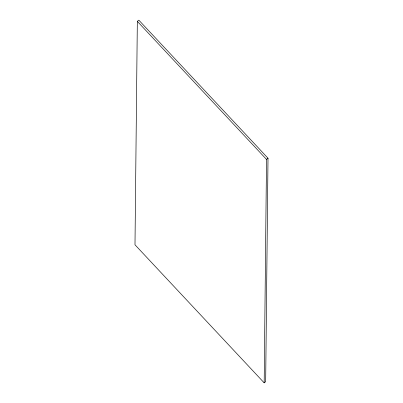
<?xml version="1.0" encoding="UTF-8"?>
<svg xmlns="http://www.w3.org/2000/svg" width="403" height="403" viewBox="0 0 403 403"><rect width="100%" height="100%" fill="white"/><g stroke="black" fill="none" stroke-linecap="round" stroke-linejoin="round"><path stroke-width="0.6" d="M137.332 21.344L134.99 244.787L264.177 382.85L265.668 381.656L268.01 158.213L138.823 20.15L137.332 21.344L266.519 159.407L264.177 382.85M266.519 159.407L268.01 158.213"/></g></svg>
